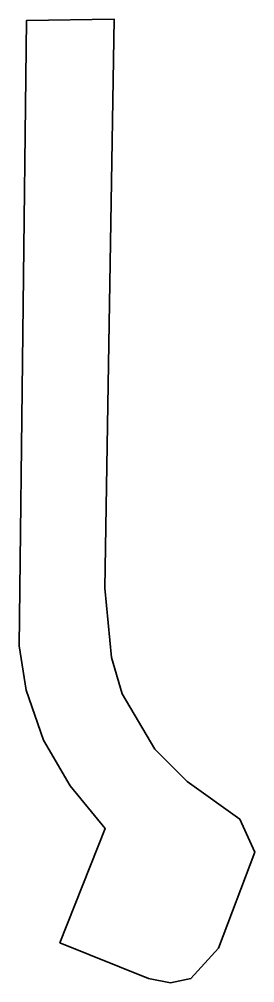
# Model space of a CAD drawing. Extents: x 13 to 1419, y -5760 to 0.
import ezdxf

# ---------------------------------------------------------------- set-up
doc = ezdxf.new("R2010")
doc.units = 0
doc.linetypes.add('Solid', pattern=[0])

msp = doc.modelspace()

# ---------------------------------------------------------------- linework, layer by layer
at = {"color": 40, "linetype": 'Solid', "lineweight": 35}
msp.add_lwpolyline([(524, -3402), (563, -3816), (628, -4033), (823, -4363), (1016, -4557), (1330, -4782), (1419, -4980), (1202, -5553), (1038, -5735), (917, -5760), (785, -5734), (256, -5521), (525, -4838), (317, -4583), (157, -4309), (55, -4011), (13, -3745), (56, -8), (580, 0), (524, -3402)], close=True, dxfattribs=at)

doc.saveas('drawing.dxf')
